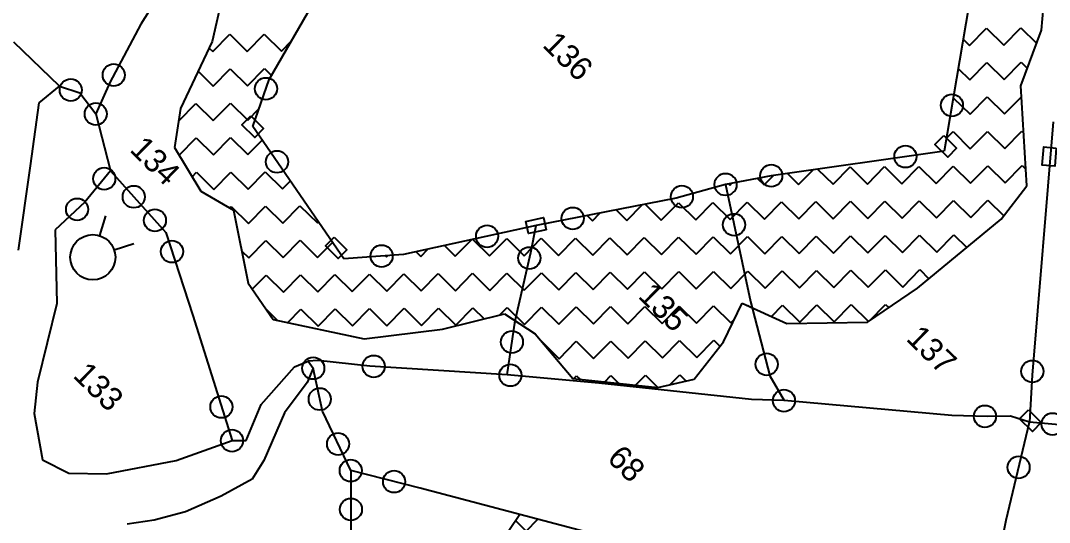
# Model space of a CAD drawing. Header units: metres. Extents: x 342804 to 346854, y 1762918 to 1765966.
# Drawn here: x 344670.9 to 345066.6, y 1765083.5 to 1765276.3 of the extents above; entities that cross this region are included whole.
import ezdxf

# ---------------------------------------------------------------- set-up
doc = ezdxf.new("R2010")
doc.units = ezdxf.units.M
doc.header["$MEASUREMENT"] = 0
for name, color, linetype in [('POLY_HATCH', 12, 'Continuous'), ('POLY_PARCEL', 6, 'Continuous'), ('POLY_WATER', 4, 'Continuous'), ('TEXT_PARCEL', 7, 'Continuous')]:
    doc.layers.add(name, color=color, linetype=linetype)
doc.styles.add('TEXT_MAP', font='')
doc.styles.get('TEXT_MAP').set_extended_font_data('Kruti Dev 050')

msp = doc.modelspace()

# ---------------------------------------------------------------- linework, layer by layer
for points in [[(344759.4, 1765239.76), (344764.35, 1765234.89), (344760.99, 1765231.46), (344756.03, 1765236.33)], [(345025.97, 1765232.11), (345030.92, 1765227.24), (345027.55, 1765223.81), (345022.6, 1765228.68)], [(345069.22, 1765227.35), (345068.64, 1765220.43), (345063.85, 1765220.83), (345064.43, 1765227.75)], [(344873.09, 1765195.97), (344866.31, 1765194.48), (344865.28, 1765199.18), (344872.06, 1765200.66)], [(344791.49, 1765193.16), (344796.44, 1765188.29), (344793.07, 1765184.86), (344788.12, 1765189.73)], [(345058.51, 1765126.7), (345063.46, 1765121.83), (345060.1, 1765118.41), (345055.15, 1765123.28)]]:
    msp.add_lwpolyline(points, close=True)
for points in [[(344703.6, 1765201.29), (344701.25, 1765193.69)], [(344714.52, 1765190.55), (344706.96, 1765188.08)]]:
    msp.add_lwpolyline(points)
for centre, radius in [((344706.73, 1765255.4), 4.25), ((344690.22, 1765249.66), 4.25), ((344765.28, 1765250.13), 4.25), ((345029.11, 1765243.78), 4.25), ((344699.83, 1765240.44), 4.25), ((345011.24, 1765224.08), 4.25), ((344769.53, 1765222.05), 4.25), ((344703.07, 1765215.56), 4.25), ((344959.63, 1765216.71), 4.25), ((344942.03, 1765213.34), 4.25), ((344714.44, 1765208.6), 4.25), ((344925.25, 1765208.66), 4.25), ((344692.66, 1765203.77), 4.25), ((344722.57, 1765199.55), 4.25), ((344883.26, 1765200.31), 4.25), ((344945.31, 1765197.87), 4.25), ((344850.32, 1765193.44), 4.25), ((344698.69, 1765185.38), 8.69), ((344729.14, 1765187.58), 4.25), ((344809.76, 1765185.81), 4.25), ((344866.59, 1765185.06), 4.25), ((344859.87, 1765152.81), 4.25), ((344806.72, 1765143.44), 4.25), ((344957.87, 1765144.25), 4.25), ((344783.45, 1765142.72), 4.25), ((344859.3, 1765140.06), 4.25), ((345060.05, 1765141.51), 4.25), ((344748.15, 1765127.89), 4.25), ((344785.98, 1765130.85), 4.25), ((344964.5, 1765130.29), 4.25), ((345041.79, 1765124.22), 4.25), ((345067.81, 1765121.26), 4.25), ((344752.23, 1765114.92), 4.25), ((344793.01, 1765113.62), 4.25), ((345054.74, 1765104.64), 4.25), ((344797.9, 1765103.42), 4.25), ((344814.55, 1765099.18), 4.25), ((344797.93, 1765088.47), 4.25)]:
    msp.add_circle(centre, radius)
at = {"layer": 'POLY_HATCH'}
for p, q in [((345063.5, 1765272.6), (345066.6, 1765307.92)), ((344752.04, 1765301.09), (344744.64, 1765268.3)), ((344766.51, 1765253.65), (344784.58, 1765285.08)), ((345035.65, 1765282.03), (345026.1, 1765226.2)), ((345055.6, 1765251.27), (345063.5, 1765272.6)), ((344744.64, 1765268.3), (344732.35, 1765242.59)), ((344760.19, 1765235.61), (344766.51, 1765253.65)), ((345057.93, 1765212.85), (345055.6, 1765251.27)), ((344732.35, 1765242.59), (344730.12, 1765227.55)), ((344795.18, 1765184.79), (344760.19, 1765235.61)), ((344730.12, 1765227.55), (344740.23, 1765210.83)), ((345026.1, 1765226.2), (344959.63, 1765216.71)), ((344959.63, 1765216.71), (344942.03, 1765213.34)), ((344942.03, 1765213.34), (344923.06, 1765208.05)), ((345048.08, 1765199.97), (345057.93, 1765212.85)), ((344740.23, 1765210.83), (344752.82, 1765203.52)), ((344923.06, 1765208.05), (344869.18, 1765197.57)), ((344752.82, 1765203.52), (344758.48, 1765175.38)), ((345015.87, 1765173.54), (345048.08, 1765199.97)), ((344869.18, 1765197.57), (344818.2, 1765186.4)), ((344818.2, 1765186.4), (344795.18, 1765184.79)), ((344758.48, 1765175.38), (344768, 1765161.51)), ((344996.64, 1765160.44), (345015.87, 1765173.54)), ((344941.2, 1765152.91), (344948.47, 1765167.76)), ((344948.47, 1765167.76), (344965.62, 1765159.92)), ((344833.22, 1765157.73), (344857.08, 1765163.6)), ((344857.08, 1765163.6), (344868.82, 1765156)), ((344768, 1765161.51), (344803.08, 1765154.09)), ((344965.62, 1765159.92), (344996.64, 1765160.44)), ((344803.08, 1765154.09), (344833.22, 1765157.73)), ((344868.82, 1765156), (344883.25, 1765138.81)), ((344929.94, 1765138.59), (344941.2, 1765152.91)), ((344883.25, 1765138.81), (344916.02, 1765135.35)), ((344916.02, 1765135.35), (344929.94, 1765138.59)), ((344862.87, 1765086.55), (344853.9, 1765073.26)), ((344929.71, 1765068.97), (344862.87, 1765086.55))]:
    msp.add_line(p, q, dxfattribs=at)
at = {"layer": 'POLY_HATCH', "linetype": 'Continuous'}
for p, q in [((344744.81, 1765264.39), (344751.37, 1765271.06)), ((344751.37, 1765271.06), (344758.04, 1765264.5)), ((344758.04, 1765264.5), (344764.6, 1765271.17)), ((344764.6, 1765271.17), (344771.27, 1765264.61)), ((345035.87, 1765266.78), (345042.43, 1765273.45)), ((345042.43, 1765273.45), (345049.1, 1765266.89)), ((345049.1, 1765266.89), (345055.66, 1765273.56)), ((345055.66, 1765273.56), (345061.67, 1765267.65)), ((344771.27, 1765264.61), (344774.98, 1765268.39)), ((345033.45, 1765269.16), (345035.87, 1765266.78)), ((344743.42, 1765265.75), (344744.81, 1765264.39)), ((345035.98, 1765253.55), (345042.54, 1765260.22)), ((345042.54, 1765260.22), (345049.21, 1765253.66)), ((345049.21, 1765253.66), (345055.77, 1765260.33)), ((345055.77, 1765260.33), (345058.1, 1765258.03)), ((344739.16, 1765256.83), (344744.92, 1765251.16)), ((344744.92, 1765251.16), (344751.48, 1765257.83)), ((344751.48, 1765257.83), (344758.15, 1765251.27)), ((344758.15, 1765251.27), (344764.71, 1765257.94)), ((344764.71, 1765257.94), (344767.44, 1765255.26)), ((345031.53, 1765257.93), (345035.98, 1765253.55)), ((345029.61, 1765246.69), (345036.09, 1765240.32)), ((345036.09, 1765240.32), (345042.65, 1765246.99)), ((345042.65, 1765246.99), (345049.32, 1765240.43)), ((345049.32, 1765240.43), (345055.85, 1765247.07)), ((344731.79, 1765237.82), (344738.35, 1765244.49)), ((344738.35, 1765244.49), (344745.02, 1765237.93)), ((344745.02, 1765237.93), (344751.58, 1765244.6)), ((344751.58, 1765244.6), (344758.25, 1765238.04)), ((344758.25, 1765238.04), (344762.59, 1765242.45)), ((344731.66, 1765237.96), (344731.79, 1765237.82)), ((344731.91, 1765224.6), (344738.46, 1765231.26)), ((344738.46, 1765231.26), (344745.13, 1765224.7)), ((344745.13, 1765224.7), (344751.69, 1765231.37)), ((344751.69, 1765231.37), (344758.36, 1765224.81)), ((345026.92, 1765231.01), (345029.53, 1765233.65)), ((345029.53, 1765233.65), (345036.19, 1765227.09)), ((345036.19, 1765227.09), (345042.76, 1765233.76)), ((345042.76, 1765233.76), (345049.42, 1765227.2)), ((345049.42, 1765227.2), (345055.99, 1765233.87)), ((345055.99, 1765233.87), (345056.7, 1765233.17)), ((344758.36, 1765224.81), (344763.81, 1765230.35)), ((344970.15, 1765213.32), (344975.75, 1765219.01)), ((344977.46, 1765219.25), (344983.38, 1765213.43)), ((344983.38, 1765213.43), (344989.94, 1765220.1)), ((344989.94, 1765220.1), (344996.61, 1765213.53)), ((344996.61, 1765213.53), (345003.17, 1765220.2)), ((345003.17, 1765220.2), (345009.84, 1765213.64)), ((345009.84, 1765213.64), (345016.4, 1765220.31)), ((345016.4, 1765220.31), (345023.07, 1765213.75)), ((345023.07, 1765213.75), (345029.63, 1765220.42)), ((345029.63, 1765220.42), (345036.3, 1765213.86)), ((345036.3, 1765213.86), (345042.86, 1765220.53)), ((345042.86, 1765220.53), (345049.53, 1765213.97)), ((345049.53, 1765213.97), (345056.09, 1765220.64)), ((345056.09, 1765220.64), (345057.54, 1765219.21)), ((344736.9, 1765216.34), (344738.57, 1765218.03)), ((344738.57, 1765218.03), (344745.24, 1765211.47)), ((344745.24, 1765211.47), (344751.8, 1765218.14)), ((344751.8, 1765218.14), (344758.47, 1765211.58)), ((344758.47, 1765211.58), (344765.03, 1765218.25)), ((344765.03, 1765218.25), (344771.7, 1765211.69)), ((344954.39, 1765215.7), (344956.92, 1765213.21)), ((344956.92, 1765213.21), (344960.48, 1765216.83)), ((344965.81, 1765217.59), (344970.15, 1765213.32)), ((344771.7, 1765211.69), (344774.62, 1765214.66)), ((344943.22, 1765213.57), (344943.69, 1765213.1)), ((344943.69, 1765213.1), (344944.37, 1765213.79)), ((344996.72, 1765200.3), (345003.28, 1765206.97)), ((345003.28, 1765206.97), (345009.95, 1765200.41)), ((345009.95, 1765200.41), (345016.51, 1765207.08)), ((345016.51, 1765207.08), (345023.18, 1765200.52)), ((345023.18, 1765200.52), (345029.74, 1765207.19)), ((345029.74, 1765207.19), (345036.41, 1765200.63)), ((345036.41, 1765200.63), (345042.97, 1765207.3)), ((345042.97, 1765207.3), (345049.09, 1765201.28)), ((344751.37, 1765204.37), (344751.91, 1765204.91)), ((344751.91, 1765204.91), (344758.58, 1765198.35)), ((344758.58, 1765198.35), (344765.14, 1765205.02)), ((344765.14, 1765205.02), (344771.81, 1765198.46)), ((344771.81, 1765198.46), (344778.37, 1765205.13)), ((344778.37, 1765205.13), (344785.04, 1765198.57)), ((344900.02, 1765203.57), (344904.11, 1765199.54)), ((344904.11, 1765199.54), (344909.98, 1765205.51)), ((344911.16, 1765205.74), (344917.34, 1765199.65)), ((344917.34, 1765199.65), (344923.9, 1765206.32)), ((344923.9, 1765206.32), (344930.57, 1765199.76)), ((344930.57, 1765199.76), (344937.13, 1765206.43)), ((344937.13, 1765206.43), (344943.8, 1765199.87)), ((344943.8, 1765199.87), (344950.36, 1765206.54)), ((344950.36, 1765206.54), (344957.03, 1765199.98)), ((344957.03, 1765199.98), (344963.59, 1765206.65)), ((344963.59, 1765206.65), (344970.26, 1765200.09)), ((344970.26, 1765200.09), (344976.82, 1765206.76)), ((344976.82, 1765206.76), (344983.49, 1765200.2)), ((344983.49, 1765200.2), (344990.05, 1765206.87)), ((344990.05, 1765206.87), (344996.72, 1765200.3)), ((344888.88, 1765201.4), (344890.88, 1765199.44)), ((344890.88, 1765199.44), (344893.75, 1765202.35)), ((344785.04, 1765198.57), (344785.43, 1765198.96)), ((344758.69, 1765185.12), (344765.25, 1765191.79)), ((344765.25, 1765191.79), (344771.92, 1765185.23)), ((344771.92, 1765185.23), (344778.48, 1765191.9)), ((344778.48, 1765191.9), (344785.15, 1765185.34)), ((344838.07, 1765185.77), (344844.32, 1765192.12)), ((344844.84, 1765192.24), (344851.3, 1765185.88)), ((344851.3, 1765185.88), (344857.86, 1765192.55)), ((344857.86, 1765192.55), (344864.53, 1765185.99)), ((344864.53, 1765185.99), (344871.09, 1765192.66)), ((344871.09, 1765192.66), (344877.76, 1765186.1)), ((344877.76, 1765186.1), (344884.32, 1765192.77)), ((344884.32, 1765192.77), (344890.99, 1765186.21)), ((344890.99, 1765186.21), (344897.55, 1765192.88)), ((344897.55, 1765192.88), (344904.22, 1765186.31)), ((344904.22, 1765186.31), (344910.78, 1765192.98)), ((344910.78, 1765192.98), (344917.45, 1765186.42)), ((344917.45, 1765186.42), (344924.01, 1765193.09)), ((344924.01, 1765193.09), (344930.68, 1765186.53)), ((344930.68, 1765186.53), (344937.24, 1765193.2)), ((344937.24, 1765193.2), (344943.91, 1765186.64)), ((344943.91, 1765186.64), (344950.47, 1765193.31)), ((344950.47, 1765193.31), (344957.14, 1765186.75)), ((344957.14, 1765186.75), (344963.7, 1765193.42)), ((344963.7, 1765193.42), (344970.37, 1765186.86)), ((344970.37, 1765186.86), (344976.93, 1765193.53)), ((344976.93, 1765193.53), (344983.6, 1765186.97)), ((344983.6, 1765186.97), (344990.16, 1765193.64)), ((344990.16, 1765193.64), (344996.83, 1765187.07)), ((344996.83, 1765187.07), (345003.39, 1765193.74)), ((345003.39, 1765193.74), (345010.06, 1765187.18)), ((345010.06, 1765187.18), (345016.62, 1765193.85)), ((345016.62, 1765193.85), (345023.29, 1765187.29)), ((345023.29, 1765187.29), (345029.85, 1765193.96)), ((345029.85, 1765193.96), (345034.81, 1765189.08)), ((344755.99, 1765187.77), (344758.69, 1765185.12)), ((344785.15, 1765185.34), (344790.83, 1765191.11)), ((344823.02, 1765187.45), (344824.84, 1765185.66)), ((344824.84, 1765185.66), (344827.58, 1765188.45)), ((344833.93, 1765189.85), (344838.07, 1765185.77)), ((344811.25, 1765185.91), (344811.61, 1765185.55)), ((344811.61, 1765185.55), (344812.01, 1765185.96)), ((344851.41, 1765172.65), (344857.97, 1765179.32)), ((344857.97, 1765179.32), (344864.64, 1765172.76)), ((344864.64, 1765172.76), (344871.2, 1765179.43)), ((344871.2, 1765179.43), (344877.87, 1765172.87)), ((344877.87, 1765172.87), (344884.43, 1765179.54)), ((344884.43, 1765179.54), (344891.1, 1765172.98)), ((344891.1, 1765172.98), (344897.66, 1765179.65)), ((344897.66, 1765179.65), (344904.33, 1765173.08)), ((344904.33, 1765173.08), (344910.89, 1765179.75)), ((344910.89, 1765179.75), (344917.56, 1765173.19)), ((344917.56, 1765173.19), (344924.12, 1765179.86)), ((344924.12, 1765179.86), (344930.79, 1765173.3)), ((344930.79, 1765173.3), (344937.35, 1765179.97)), ((344937.35, 1765179.97), (344944.02, 1765173.41)), ((344944.02, 1765173.41), (344950.58, 1765180.08)), ((344950.58, 1765180.08), (344957.25, 1765173.52)), ((344957.25, 1765173.52), (344963.81, 1765180.19)), ((344963.81, 1765180.19), (344970.48, 1765173.63)), ((344970.48, 1765173.63), (344977.04, 1765180.3)), ((344977.04, 1765180.3), (344983.71, 1765173.74)), ((344983.71, 1765173.74), (344990.27, 1765180.41)), ((344990.27, 1765180.41), (344996.94, 1765173.84)), ((344996.94, 1765173.84), (345003.5, 1765180.51)), ((345003.5, 1765180.51), (345010.17, 1765173.95)), ((345010.17, 1765173.95), (345016.73, 1765180.62)), ((345016.73, 1765180.62), (345020.26, 1765177.15)), ((344760.02, 1765173.14), (344765.36, 1765178.56)), ((344765.36, 1765178.56), (344772.03, 1765172)), ((344772.03, 1765172), (344778.59, 1765178.67)), ((344778.59, 1765178.67), (344785.26, 1765172.11)), ((344785.26, 1765172.11), (344791.82, 1765178.78)), ((344791.82, 1765178.78), (344798.49, 1765172.22)), ((344798.49, 1765172.22), (344805.05, 1765178.89)), ((344805.05, 1765178.89), (344811.72, 1765172.32)), ((344811.72, 1765172.32), (344818.28, 1765178.99)), ((344818.28, 1765178.99), (344824.95, 1765172.43)), ((344824.95, 1765172.43), (344831.51, 1765179.1)), ((344831.51, 1765179.1), (344838.18, 1765172.54)), ((344838.18, 1765172.54), (344844.74, 1765179.21)), ((344844.74, 1765179.21), (344851.41, 1765172.65)), ((344765.41, 1765165.28), (344765.47, 1765165.33)), ((344765.47, 1765165.33), (344769.72, 1765161.14)), ((344773.65, 1765160.31), (344778.7, 1765165.44)), ((344778.7, 1765165.44), (344785.37, 1765158.88)), ((344785.37, 1765158.88), (344791.93, 1765165.55)), ((344791.93, 1765165.55), (344798.6, 1765158.99)), ((344798.6, 1765158.99), (344805.16, 1765165.66)), ((344805.16, 1765165.66), (344811.83, 1765159.09)), ((344811.83, 1765159.09), (344818.39, 1765165.76)), ((344818.39, 1765165.76), (344825.06, 1765159.2)), ((344825.06, 1765159.2), (344831.62, 1765165.87)), ((344831.62, 1765165.87), (344838.29, 1765159.31)), ((344838.29, 1765159.31), (344844.85, 1765165.98)), ((344844.85, 1765165.98), (344849.23, 1765161.67)), ((344855.16, 1765163.13), (344858.08, 1765166.09)), ((344858.08, 1765166.09), (344864.75, 1765159.53)), ((344864.75, 1765159.53), (344871.31, 1765166.2)), ((344871.31, 1765166.2), (344877.98, 1765159.64)), ((344877.98, 1765159.64), (344884.54, 1765166.31)), ((344884.54, 1765166.31), (344891.21, 1765159.75)), ((344891.21, 1765159.75), (344897.77, 1765166.42)), ((344897.77, 1765166.42), (344904.44, 1765159.85)), ((344904.44, 1765159.85), (344911, 1765166.52)), ((344911, 1765166.52), (344917.67, 1765159.96)), ((344917.67, 1765159.96), (344924.23, 1765166.63)), ((344924.23, 1765166.63), (344930.9, 1765160.07)), ((344930.9, 1765160.07), (344937.46, 1765166.74)), ((344937.46, 1765166.74), (344944.13, 1765160.18)), ((344950.62, 1765166.78), (344950.69, 1765166.85)), ((344950.69, 1765166.85), (344950.88, 1765166.66)), ((344959.67, 1765162.64), (344963.92, 1765166.96)), ((344963.92, 1765166.96), (344970.59, 1765160.4)), ((344970.59, 1765160.4), (344977.15, 1765167.07)), ((344977.15, 1765167.07), (344983.82, 1765160.51)), ((344983.82, 1765160.51), (344990.38, 1765167.18)), ((344990.38, 1765167.18), (344996.99, 1765160.67)), ((344997.35, 1765160.92), (345003.61, 1765167.28)), ((345003.61, 1765167.28), (345004.87, 1765166.04)), ((344944.13, 1765160.18), (344945.38, 1765161.46)), ((344871.39, 1765152.94), (344871.42, 1765152.97)), ((344871.42, 1765152.97), (344878.08, 1765146.41)), ((344878.08, 1765146.41), (344884.65, 1765153.08)), ((344884.65, 1765153.08), (344891.31, 1765146.52)), ((344891.31, 1765146.52), (344897.88, 1765153.19)), ((344897.88, 1765153.19), (344904.54, 1765146.62)), ((344904.54, 1765146.62), (344911.11, 1765153.29)), ((344911.11, 1765153.29), (344917.77, 1765146.73)), ((344917.77, 1765146.73), (344924.34, 1765153.4)), ((344924.34, 1765153.4), (344931, 1765146.84)), ((344931, 1765146.84), (344937.57, 1765153.51)), ((344937.57, 1765153.51), (344939.88, 1765151.23)), ((344883.69, 1765138.76), (344884.75, 1765139.85)), ((344884.75, 1765139.85), (344886.12, 1765138.51)), ((344895.58, 1765137.51), (344897.98, 1765139.96)), ((344897.98, 1765139.96), (344901.06, 1765136.93)), ((344907.47, 1765136.26), (344911.21, 1765140.06)), ((344911.21, 1765140.06), (344916, 1765135.36)), ((344920.8, 1765136.46), (344924.44, 1765140.17)), ((344924.44, 1765140.17), (344926.8, 1765137.86)), ((344865.4, 1765080.15), (344869.88, 1765084.71)), ((344861.28, 1765084.2), (344865.4, 1765080.15))]:
    msp.add_line(p, q, dxfattribs=at)
at = {"layer": 'POLY_PARCEL'}
for p, q in [((344736.36, 1765306), (344717.21, 1765274.91)), ((344766.51, 1765253.65), (344784.58, 1765285.08)), ((345035.65, 1765282.03), (345026.1, 1765226.2)), ((344717.21, 1765274.91), (344705.18, 1765252.52)), ((344685.89, 1765251.07), (344668.34, 1765268.07)), ((344705.18, 1765252.52), (344699.83, 1765240.44)), ((344760.19, 1765235.61), (344766.51, 1765253.65)), ((344795.18, 1765184.79), (344760.19, 1765235.61)), ((345068.1, 1765237.46), (345059.92, 1765140.04)), ((345026.1, 1765226.2), (344959.63, 1765216.71)), ((344705.51, 1765218.53), (344726.77, 1765194.87)), ((344959.63, 1765216.71), (344942.03, 1765213.34)), ((344942.03, 1765213.34), (344923.06, 1765208.05)), ((344942.03, 1765213.34), (344951.58, 1765168.35)), ((344923.06, 1765208.05), (344869.18, 1765197.57)), ((344869.18, 1765197.57), (344818.2, 1765186.4)), ((344867.09, 1765187.24), (344869.18, 1765197.57)), ((344726.77, 1765194.87), (344737.11, 1765162.97)), ((344861.07, 1765160.95), (344867.09, 1765187.24)), ((344818.2, 1765186.4), (344795.18, 1765184.79)), ((344951.58, 1765168.35), (344959.03, 1765139.82)), ((344737.11, 1765162.97), (344752.23, 1765114.92)), ((344858.01, 1765140.18), (344861.07, 1765160.95)), ((344785.21, 1765145.7), (344781.45, 1765145.4)), ((344805.23, 1765143.53), (344785.21, 1765145.7)), ((344786.97, 1765126.19), (344783.45, 1765142.72)), ((344858.01, 1765140.18), (344805.23, 1765143.53)), ((344893.27, 1765137), (344858.01, 1765140.18)), ((344959.03, 1765139.82), (344964.57, 1765130.28)), ((345059.92, 1765140.04), (345058.89, 1765122.07)), ((344952.07, 1765130.69), (344893.27, 1765137)), ((344964.57, 1765130.28), (344952.07, 1765130.69)), ((345029.12, 1765124.6), (344964.57, 1765130.28)), ((344797.9, 1765103.42), (344786.97, 1765126.19)), ((345042.62, 1765124.2), (345029.12, 1765124.6)), ((345051.62, 1765124.27), (345042.62, 1765124.2)), ((345058.89, 1765122.07), (345051.62, 1765124.27)), ((345049.92, 1765084.39), (345058.89, 1765122.07)), ((345099.42, 1765118.38), (345058.89, 1765122.07)), ((344824.54, 1765096.63), (344797.9, 1765103.42)), ((344797.9, 1765103.42), (344797.97, 1765065.98)), ((344929.71, 1765068.97), (344824.54, 1765096.63)), ((345038.34, 1765022.75), (345049.92, 1765084.39))]:
    msp.add_line(p, q, dxfattribs=at)
at = {"layer": 'POLY_WATER'}
for p, q in [((344677.99, 1765244.78), (344685.89, 1765251.07)), ((344685.89, 1765251.07), (344693.7, 1765248.53)), ((344693.7, 1765248.53), (344699.83, 1765240.44)), ((344674.74, 1765220.53), (344677.99, 1765244.78)), ((344699.83, 1765240.44), (344705.51, 1765218.53)), ((344670.13, 1765188.08), (344674.74, 1765220.53)), ((344705.51, 1765218.53), (344695.6, 1765206.5)), ((344695.6, 1765206.5), (344684.19, 1765195.91)), ((344684.19, 1765195.91), (344684.8, 1765167.58)), ((344684.8, 1765167.58), (344677.37, 1765137.43)), ((344776.28, 1765143.28), (344781.45, 1765145.4)), ((344781.45, 1765145.4), (344783.45, 1765142.72)), ((344763.42, 1765128.82), (344776.28, 1765143.28)), ((344783.45, 1765142.72), (344781.08, 1765137.31)), ((344677.37, 1765137.43), (344676.19, 1765125.31)), ((344781.08, 1765137.31), (344772.45, 1765125.54)), ((344757.66, 1765114.93), (344763.42, 1765128.82)), ((344676.19, 1765125.31), (344679.28, 1765107.58)), ((344772.45, 1765125.54), (344764.43, 1765107.26)), ((344730.74, 1765107.23), (344752.23, 1765114.92)), ((344752.23, 1765114.92), (344757.66, 1765114.93)), ((344679.28, 1765107.58), (344689.42, 1765102.4)), ((344703.96, 1765102.18), (344730.74, 1765107.23)), ((344764.43, 1765107.26), (344760.03, 1765100.17)), ((344689.42, 1765102.4), (344703.96, 1765102.18)), ((344760.03, 1765100.17), (344748.01, 1765093.57)), ((344748.01, 1765093.57), (344734.32, 1765087.57)), ((344722.27, 1765084.32), (344711.87, 1765082.75)), ((344734.32, 1765087.57), (344722.27, 1765084.32))]:
    msp.add_line(p, q, dxfattribs=at)

# ---------------------------------------------------------------- texts
at = {"layer": 'TEXT_PARCEL', "style": 'TEXT_MAP'}
for s, p in [('136', (344871.25, 1765266.55)), ('134', (344712.49, 1765226.36)), ('135', (344907.99, 1765170.11)), ('137', (345011.1, 1765153.72)), ('133', (344690.67, 1765139.57)), ('68', (344896.07, 1765107.62))]:
    msp.add_text(s, height=8.981, rotation=315.47, dxfattribs=at).set_placement(p)

doc.saveas('drawing.dxf')
